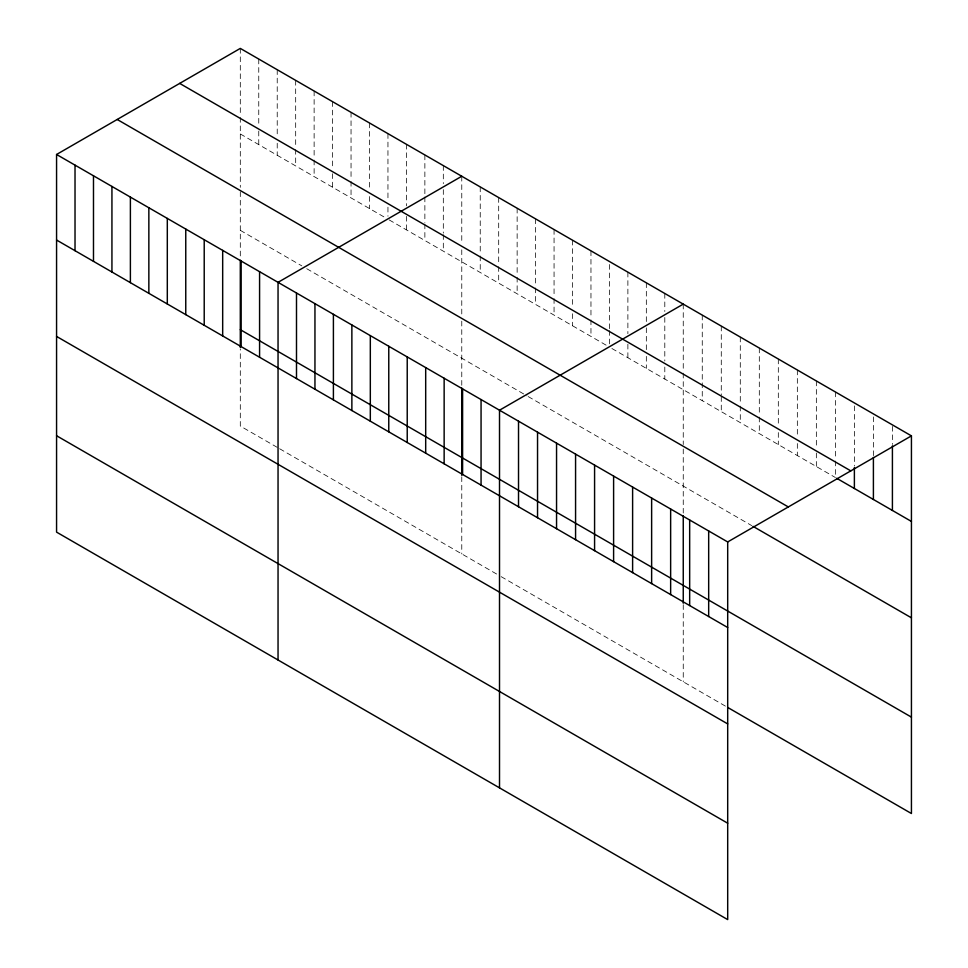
<?xml version="1.0" encoding="UTF-8"?>
<svg xmlns="http://www.w3.org/2000/svg" width="968" height="968" viewBox="0 0 968 968"><rect width="100%" height="100%" fill="white"/><g stroke="black" fill="none" stroke-linecap="round" stroke-linejoin="round"><path stroke-width="0.73" stroke-dasharray="4.84 3.63" d="M240.306 117.455L240.306 187.344M240.306 133.959L385.494 217.788M389.184 219.917L606.96 345.649M611.885 348.492L835.372 477.514M240.306 230.348L301.822 265.873M306.747 268.717L526.991 395.864M528.213 396.577L751.7 525.6M277.223 447.361L240.306 426.053L240.306 348.94M279.679 448.777L498.689 575.222M501.146 576.65L726.351 706.664M892.411 426.392L892.411 444.409M873.402 416.918L873.402 455.94M854.381 405.931L854.381 465.983M835.372 391.955L835.372 459.51M835.372 461.01L835.372 476.014M816.351 380.981L816.351 447.022M816.351 453.036L816.351 466.54M797.342 369.994L797.342 437.548M797.342 443.55L797.342 455.565M778.32 359.019L778.32 426.573M778.32 432.575L778.32 444.59M759.311 348.044L759.311 415.599M759.311 417.099L759.311 433.603M740.29 337.07L740.29 404.612M740.29 406.112L740.29 422.629M721.281 326.083L721.281 395.138M721.281 396.638L721.281 411.654M702.26 315.108L702.26 400.667M683.251 304.133L683.251 371.676M683.251 373.176L683.251 444.566M683.251 449.007L683.251 513.04M683.251 604.673L683.251 681.774M664.798 293.473L664.798 311.49M664.798 317.492L664.798 361.028M664.798 367.029L664.798 379.032M646.334 282.813L646.334 321.848M646.334 327.849L646.334 350.368M646.334 356.369L646.334 368.385M627.881 272.165L627.881 333.706M627.881 344.221L627.881 357.724M609.429 264.506L609.429 329.059M609.429 330.56L609.429 345.576M590.964 250.857L590.964 318.399M590.964 319.9L590.964 336.416M572.511 240.197L572.511 307.751M572.511 313.753L572.511 325.756M554.059 229.537L554.059 297.091M554.059 298.592L554.059 315.108M535.606 218.889L535.606 286.431M535.606 287.932L535.606 304.448M517.142 208.229L517.142 275.783M517.142 277.284L517.142 293.8M498.689 197.581L498.689 265.123M498.689 266.623L498.689 283.14M480.237 186.921L480.237 254.475M480.237 255.976L480.237 272.48M461.772 176.261L461.772 243.815M461.772 249.817L461.772 315.217M461.772 321.146L461.772 386.595M461.772 476.8L461.772 553.914M443.32 165.613L443.32 183.618M443.32 189.631L443.32 233.155M443.32 234.655L443.32 251.172M424.867 154.953L424.867 195.488M424.867 196.988L424.867 222.507M424.867 224.007L424.867 240.512M406.415 144.305L406.415 205.845M406.415 216.348L406.415 229.864M387.95 133.644L387.95 201.199M387.95 207.2L387.95 216.203M369.498 122.984L369.498 190.539M369.498 196.54L369.498 208.556M351.045 112.336L351.045 179.879M351.045 181.379L351.045 197.895M332.593 101.676L332.593 167.73M332.593 173.732L332.593 187.235M314.128 91.016L314.128 158.571M314.128 160.071L314.128 176.587M295.676 80.368L295.676 147.91M295.676 149.423L295.676 165.927M277.223 69.708L277.223 137.262M277.223 143.264L277.223 155.279M258.758 59.06L258.758 125.102M258.758 131.103L258.758 144.619M240.306 48.4L240.306 115.954M240.306 191.797L240.306 257.306"/><path stroke-width="1.45" d="M56.567 154.481L727.694 541.947L727.694 919.6L56.567 532.134L56.567 154.481L240.306 48.4L911.433 435.866L911.433 813.519L727.621 707.402M461.772 176.261L278.046 282.341L278.046 659.995M683.251 304.133L499.512 410.214L499.512 787.855M727.694 541.947L911.433 435.866M179.673 83.405L850.799 470.871M836.642 478.252L911.433 521.437M117.201 119.475L788.327 506.942M752.971 526.338L911.433 617.826M240.306 329.664L911.433 717.131M56.567 240.04L727.694 627.518M56.567 336.428L727.694 723.907M56.567 435.745L727.694 823.211M892.411 445.909L892.411 510.451M873.402 457.44L873.402 499.476M854.381 467.483L854.381 488.501M708.673 530.972L708.673 616.531M689.664 519.997L689.664 605.557M683.251 515.871L683.251 603.185M670.642 509.011L670.642 594.582M651.633 498.036L651.633 583.595M632.612 487.061L632.612 572.62M613.603 476.075L613.603 561.646M594.582 465.1L594.582 550.659M575.573 454.125L575.573 539.684M556.552 443.15L556.552 528.709M537.543 432.164L537.543 517.735M518.521 421.189L518.521 506.748M481.06 399.554L481.06 485.113M462.595 388.894L462.595 474.465M461.772 388.011L461.772 475.324M444.143 378.246L444.143 463.805M425.69 367.586L425.69 453.157M407.226 356.938L407.226 442.497M388.773 346.278L388.773 431.837M370.32 335.618L370.32 421.189M351.868 324.97L351.868 410.529M333.403 314.31L333.403 399.869M314.951 303.662L314.951 389.221M296.498 293.002L296.498 378.561M259.581 271.693L259.581 357.252M241.129 261.033L241.129 346.592M240.306 260.15L240.306 347.451M222.676 250.373L222.676 335.944M204.212 239.725L204.212 325.284M185.759 229.065L185.759 314.636M167.307 218.417L167.307 303.976M148.854 207.757L148.854 293.316M130.39 197.097L130.39 282.668M111.937 186.449L111.937 272.008M93.485 175.789L93.485 261.348M75.02 165.141L75.02 250.7"/></g></svg>
